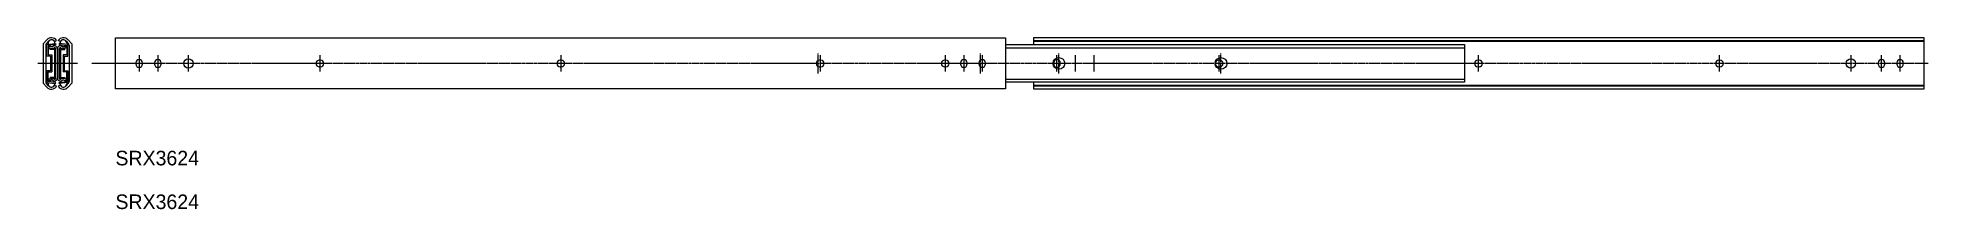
# Model space of a CAD drawing. Extents: x -43 to 1252, y 10 to 128.
import ezdxf

# ---------------------------------------------------------------- set-up
doc = ezdxf.new("R2010")
doc.units = 0
doc.linetypes.add('CENTER', pattern=[2, 1.25, -0.25, 0.25, -0.25])
doc.layers.get('0').update_dxf_attribs({"linetype": 'CONTINUOUS'})
doc.layers.add('CENTER', color=1, linetype='CENTER')

msp = doc.modelspace()

# ---------------------------------------------------------------- linework, layer by layer
at = {"color": 7, "linetype": 'CONTINUOUS'}
for p, q in [((-37, 126.2), (-39.5, 123.5)), ((-39.5, 123.5), (-39.5, 96.5)), ((-37.8, 122.4), (-37.8, 97.6)), ((-35.8, 125.3), (-37.4, 123.5)), ((-37, 123), (-31, 123.7)), ((-37, 115.1), (-37, 123)), ((-30.9, 123), (-36.2, 122.4)), ((-36.2, 122.4), (-36.2, 115.8)), ((-35.9, 120.9), (-35.2, 121.9)), ((-34.8, 120.3), (-31.1, 120.3)), ((-34.8, 119.6), (-34.8, 120.3)), ((-31.8, 119.6), (-34.8, 119.6)), ((-31.8, 119.6), (-31.8, 100.4)), ((-31.7, 125), (-30.3, 125.7)), ((-31.1, 120.3), (-31.1, 99.7)), ((-31, 123.7), (-30.9, 123)), ((-29.8, 120.1), (-29.8, 99.9)), ((-29.8, 120.1), (-29.8, 99.9)), ((-29.8, 119.9), (-29.8, 120.1)), ((-29.8, 119.9), (-29.8, 120.1)), ((-27.9, 125), (-29.2, 125.7)), ((-28.5, 123.7), (-28.6, 123)), ((-28.6, 123), (-23.3, 122.4)), ((-22.6, 123), (-28.5, 123.7)), ((-28.5, 120.3), (-28.5, 99.7)), ((-24.8, 120.3), (-28.5, 120.3)), ((-27.7, 119.6), (-27.7, 100.4)), ((-27.7, 119.6), (-24.8, 119.6)), ((-24.8, 119.6), (-24.8, 120.3)), ((-23.6, 120.9), (-24.3, 121.9)), ((-23.7, 125.3), (-22.2, 123.5)), ((-23.3, 122.4), (-23.3, 115.8)), ((-22.6, 115.1), (-22.6, 123)), ((-22.5, 126.2), (-20, 123.5)), ((-21.8, 122.4), (-21.8, 97.6)), ((-20, 123.5), (-20, 96.5)), ((10, 127.5), (620, 127.5)), ((10, 92.5), (10, 127.5)), ((620, 127.5), (620, 92.5)), ((620, 122.9), (629.7, 122.9)), ((620, 120.7), (934.7, 120.7)), ((629.7, 122.9), (934.7, 122.9)), ((639.4, 127.7), (1249.4, 127.7)), ((639.4, 122.9), (639.4, 127.7)), ((639.4, 125.7), (1249.4, 125.7)), ((1249.4, 125), (639.4, 125)), ((934.7, 122.9), (934.7, 97.2)), ((1249.4, 127.7), (1249.4, 92.4)), ((-34.5, 115.1), (-37, 115.1)), ((-37, 104.9), (-37, 97)), ((-34.5, 104.9), (-37, 104.9)), ((-36.2, 115.8), (-33.7, 115.8)), ((-36.2, 97.6), (-36.2, 104.2)), ((-36.2, 104.2), (-33.7, 104.2)), ((-34.5, 115.1), (-34.5, 104.9)), ((-33.7, 115.8), (-33.7, 104.2)), ((-25.8, 115.8), (-25.8, 104.2)), ((-23.3, 115.8), (-25.8, 115.8)), ((-23.3, 104.2), (-25.8, 104.2)), ((-25.1, 115.1), (-25.1, 104.9)), ((-25.1, 115.1), (-22.6, 115.1)), ((-25.1, 104.9), (-22.6, 104.9)), ((-23.3, 97.6), (-23.3, 104.2)), ((-22.6, 104.9), (-22.6, 97)), ((24.1, 110.4), (24.1, 109.6)), ((28.6, 109.6), (28.6, 110.4)), ((36.8, 110.4), (36.8, 109.6)), ((41.3, 109.6), (41.3, 110.4)), ((150.5, 112.3), (149.7, 112.3)), ((149.7, 107.8), (150.5, 107.8)), ((315.6, 112.3), (314.8, 112.3)), ((314.8, 107.8), (315.6, 107.8)), ((493.4, 112.3), (492.6, 112.3)), ((492.6, 107.8), (493.4, 107.8)), ((579.1, 112.3), (578.3, 112.3)), ((578.3, 107.8), (579.1, 107.8)), ((589.1, 110.4), (589.1, 109.6)), ((593.6, 109.6), (593.6, 110.4)), ((601.9, 110.4), (601.9, 109.6)), ((606.4, 109.6), (606.4, 110.4)), ((653, 110.4), (653, 109.6)), ((657.5, 109.6), (657.5, 110.4)), ((766.8, 112.3), (766, 112.3)), ((766, 107.8), (766.8, 107.8)), ((944.6, 112.3), (943.8, 112.3)), ((943.8, 107.8), (944.6, 107.8)), ((1109.7, 112.3), (1108.9, 112.3)), ((1108.9, 107.8), (1109.7, 107.8)), ((1218.1, 110.4), (1218.1, 109.6)), ((1222.7, 109.6), (1222.7, 110.4)), ((1230.8, 110.4), (1230.8, 109.6)), ((1235.3, 109.6), (1235.3, 110.4)), ((-37, 93.8), (-39.5, 96.5)), ((-35.8, 94.7), (-37.4, 96.5)), ((-37, 97), (-31, 96.3)), ((-30.9, 97), (-36.2, 97.6)), ((-35.9, 99.1), (-35.2, 98.1)), ((-31.8, 100.4), (-34.8, 100.4)), ((-34.8, 100.4), (-34.8, 99.7)), ((-34.8, 99.7), (-31.1, 99.7)), ((-31.7, 95), (-30.3, 94.3)), ((-31, 96.3), (-30.9, 97)), ((-29.8, 100.1), (-29.8, 99.9)), ((-29.8, 100.1), (-29.8, 99.9)), ((-27.9, 95), (-29.2, 94.3)), ((-28.6, 97), (-23.3, 97.6)), ((-28.5, 96.3), (-28.6, 97)), ((-24.8, 99.7), (-28.5, 99.7)), ((-22.6, 97), (-28.5, 96.3)), ((-27.7, 100.4), (-24.8, 100.4)), ((-24.8, 100.4), (-24.8, 99.7)), ((-23.6, 99.1), (-24.3, 98.1)), ((-23.7, 94.7), (-22.2, 96.5)), ((-22.5, 93.8), (-20, 96.5)), ((620, 92.5), (10, 92.5)), ((620, 99.3), (934.7, 99.3)), ((934.7, 97.2), (620, 97.2)), ((639.4, 92.4), (639.4, 97.2)), ((639.4, 95), (1249.4, 95)), ((1249.4, 94.4), (639.4, 94.4)), ((1249.4, 92.4), (639.4, 92.4))]:
    msp.add_line(p, q, dxfattribs=at)
for centre, radius in [((60, 110), 3.2), ((656.6, 110), 4), ((767.7, 110), 4), ((1199.4, 110), 3.2)]:
    msp.add_circle(centre, radius, dxfattribs=at)
for centre, radius, start, end in [((-36, 122.4), 1.76, 139.3743, 180), ((-33.9, 123.5), 4.16, 31.3026, 139.3341), ((-33.9, 123.9), 2.33, 355.1784, 198.9498), ((-33.9, 124.3), 3.96, 239.2521, 298.1841), ((-33.9, 123.7), 2.55, 31.0618, 139.3743), ((-33.9, 123.9), 2.33, 218.266, 335.8603), ((-33.9, 124.1), 2.58, 238.8091, 297.444), ((-31.8, 120.1), 2, 0, 117.444), ((-31.7, 120.2), 0.653, 9.3505, 118.1841), ((-27.8, 120.1), 2, 62.556, 180), ((-25.7, 123.5), 4.16, 40.6659, 148.6974), ((-27.8, 120.2), 0.653, 61.8159, 170.6495), ((-25.7, 123.9), 2.33, 341.0502, 184.8216), ((-25.7, 123.7), 2.55, 40.6257, 148.9382), ((-25.7, 123.9), 2.33, 204.1397, 321.734), ((-25.7, 124.3), 3.96, 241.8159, 300.7479), ((-25.7, 124.1), 2.58, 242.556, 301.1909), ((-23.5, 122.4), 1.76, 0, 40.6257), ((26.3, 110.4), 2.25, 0, 180), ((26.3, 109.6), 2.25, 180, 0), ((39, 110.4), 2.25, 0, 180), ((39, 109.6), 2.25, 180, 0), ((149.7, 110), 2.25, 90, 270), ((150.5, 110), 2.25, 270, 90), ((314.8, 110), 2.25, 90, 270), ((315.6, 110), 2.25, 270, 90), ((492.6, 110), 2.25, 90, 270), ((493.4, 110), 2.25, 270, 90), ((578.3, 110), 2.25, 90, 270), ((579.1, 110), 2.25, 270, 90), ((591.4, 110.4), 2.25, 0, 180), ((591.4, 109.6), 2.25, 180, 0), ((604.1, 110.4), 2.25, 0, 180), ((604.1, 109.6), 2.25, 180, 0), ((655.3, 110.4), 2.25, 0, 180), ((655.3, 109.6), 2.25, 180, 0), ((766, 110), 2.25, 90, 270), ((766.8, 110), 2.25, 270, 90), ((943.8, 110), 2.25, 90, 270), ((944.6, 110), 2.25, 270, 90), ((1108.9, 110), 2.25, 90, 270), ((1109.7, 110), 2.25, 270, 90), ((1220.4, 110.4), 2.25, 0, 180), ((1220.4, 109.6), 2.25, 180, 0), ((1233.1, 110.4), 2.25, 0, 180), ((1233.1, 109.6), 2.25, 180, 0), ((-36, 97.6), 1.76, 180, 220.6257), ((-33.9, 96.5), 4.16, 220.6659, 328.6974), ((-33.9, 96.1), 2.33, 161.0502, 4.8216), ((-33.9, 95.7), 3.96, 61.8159, 120.7479), ((-33.9, 96.3), 2.55, 220.6257, 328.9382), ((-33.9, 96.1), 2.33, 24.1397, 141.734), ((-33.9, 95.9), 2.58, 62.556, 121.1909), ((-31.8, 99.9), 2, 242.556, 0), ((-31.7, 99.8), 0.653, 241.8159, 350.6495), ((-27.8, 99.9), 2, 180, 297.444), ((-25.7, 96.5), 4.16, 211.3026, 319.3341), ((-27.8, 99.8), 0.653, 189.3505, 298.1841), ((-25.7, 96.1), 2.33, 175.1784, 18.9498), ((-25.7, 96.3), 2.55, 211.0618, 319.3743), ((-25.7, 96.1), 2.33, 38.266, 155.8603), ((-25.7, 95.7), 3.96, 59.2521, 118.1841), ((-25.7, 95.9), 2.58, 58.8091, 117.444), ((-23.5, 97.6), 1.76, 319.3743, 0)]:
    msp.add_arc(centre, radius, start, end, dxfattribs=at)
at = {"layer": 'CENTER', "color": 1, "linetype": 'CENTER'}
for p, q in [((491.7, 103), (491.7, 117)), ((602.8, 103), (602.8, 117)), ((656.6, 103), (656.6, 117)), ((767.7, 103), (767.7, 117)), ((-16.1, 110), (-43.2, 110)), ((1252.4, 110), (-6.1, 110)), ((26.3, 115.7), (26.3, 104.4)), ((39, 115.7), (39, 104.4)), ((60, 104.4), (60, 115.7)), ((150.1, 115.7), (150.1, 104.4)), ((315.2, 115.7), (315.2, 104.4)), ((493, 115.7), (493, 104.4)), ((578.7, 115.7), (578.7, 104.4)), ((591.4, 115.7), (591.4, 104.4)), ((604.1, 115.7), (604.1, 104.4)), ((655.3, 104.4), (655.3, 115.7)), ((668, 104.4), (668, 115.7)), ((680.7, 104.4), (680.7, 115.7)), ((766.4, 104.4), (766.4, 115.7)), ((944.2, 104.4), (944.2, 115.7)), ((1109.3, 104.4), (1109.3, 115.7)), ((1199.4, 115.7), (1199.4, 104.4)), ((1220.4, 104.4), (1220.4, 115.7)), ((1233.1, 104.4), (1233.1, 115.7))]:
    msp.add_line(p, q, dxfattribs=at)

# ---------------------------------------------------------------- texts
at = {"color": 7, "linetype": 'CONTINUOUS'}
for p in [(10, 40), (10, 10)]:
    msp.add_text('SRX3624', height=10, dxfattribs=at).set_placement(p)

doc.saveas('drawing.dxf')
